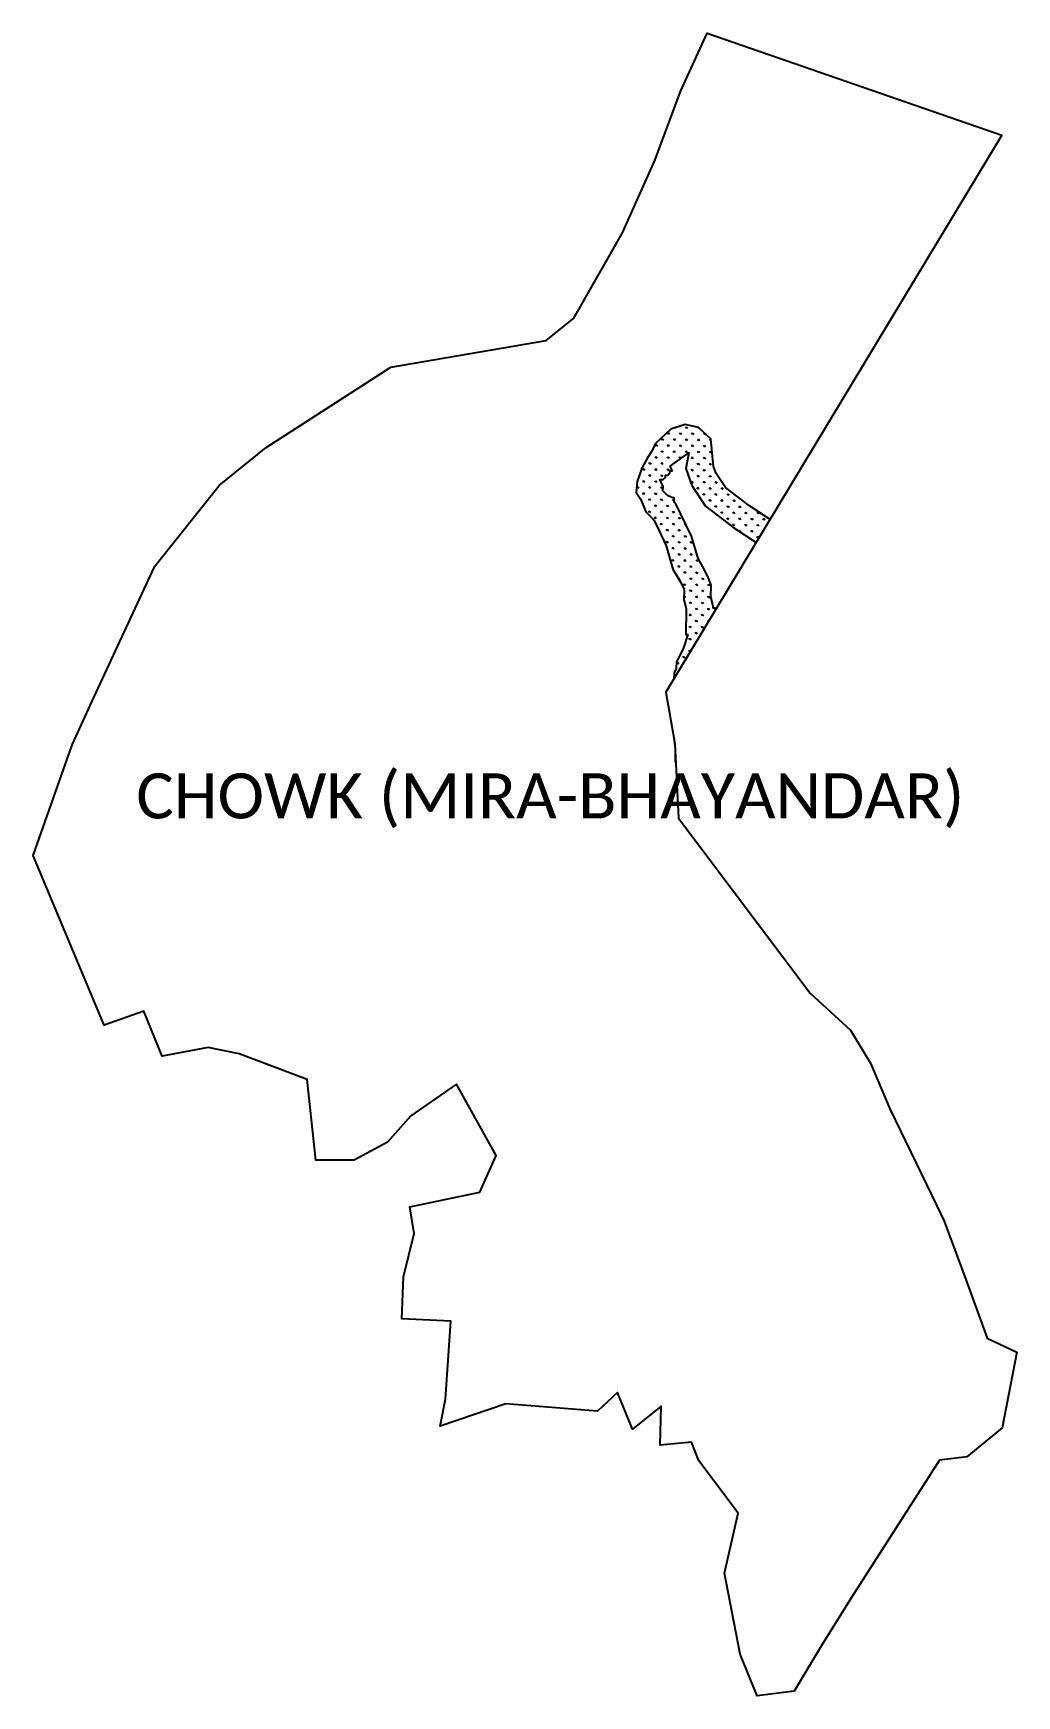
# Model space of a CAD drawing. Header units: metres. Extents: x 267138 to 268884, y 2134208 to 2137159.
import ezdxf

# ---------------------------------------------------------------- set-up
doc = ezdxf.new("R2010")
doc.units = ezdxf.units.M
doc.layers.add('MANGROOVE BUFFER ZONE', color=120, linetype='Continuous')
doc.layers.add('VILLAGE NAME', color=250, linetype='Continuous')

msp = doc.modelspace()

# ---------------------------------------------------------------- hatches: boundary and pattern name
at = {"layer": 'MANGROOVE BUFFER ZONE'}
h = msp.add_hatch(dxfattribs=at)
h.set_pattern_fill('GRASS', color=256, scale=0.59672345, angle=-0.7340003)
h.paths.add_polyline_path([(268277.1, 2135888.9), (268276.7, 2135898.4), (268275, 2135908)])
h.paths.add_polyline_path([(268275.1, 2136013), (268348.4, 2136134.5), (268348.4, 2136134.5), (268348.5, 2136138.5), (268344.5, 2136138.6), (268344.5, 2136142.5), (268340.8, 2136158.5), (268341, 2136178.4), (268337.2, 2136190.4), (268329.4, 2136206.4), (268317.8, 2136226.4), (268306.3, 2136266.4), (268287, 2136306.4), (268279.2, 2136322.4), (268275.3, 2136326.4), (268275.4, 2136334.4), (268271.4, 2136334.5), (268263.5, 2136338.5), (268259.6, 2136342.6), (268255.6, 2136346.6), (268255.7, 2136354.5), (268249.9, 2136366.6), (268255.9, 2136366.5), (268259.9, 2136370.4), (268260, 2136374.4), (268264, 2136374.3), (268268, 2136378.3), (268268, 2136382.2), (268272, 2136382.2), (268268.1, 2136390.2), (268301.7, 2136414.3), (268296.1, 2136386.2), (268306.7, 2136355.8), (268331.2, 2136319.5), (268381.6, 2136281.1), (268421.1, 2136255), (268445.9, 2136296), (268409.3, 2136320.2), (268366.5, 2136352.8), (268349.8, 2136377.5), (268345.6, 2136389.6), (268340.5, 2136439), (268318.8, 2136458.9), (268294.8, 2136464.1), (268269.8, 2136456.1), (268242.1, 2136430.4), (268235.6, 2136417.1), (268228.3, 2136405.1), (268218.3, 2136387.1), (268209.6, 2136363.2), (268207.8, 2136343.9), (268216.4, 2136331.5), (268225.3, 2136309.2), (268232.8, 2136301.5), (268239.5, 2136294.6), (268243.9, 2136285.6), (268261.5, 2136249.2), (268273.4, 2136207.5), (268287.2, 2136183.9), (268293.1, 2136171.7), (268292.8, 2136153.2), (268296.6, 2136137.3), (268296, 2136091.3), (268300, 2136091.3), (268291.3, 2136066.1), (268279.5, 2136043.3), (268279.3, 2136031.3), (268275.3, 2136023.4)])
h.paths.add_polyline_path([(268278.4, 2135861.8), (268277.4, 2135882.5), (268277.2, 2135866.9)])

# ---------------------------------------------------------------- linework, layer by layer
at = {"color": 3}
msp.add_lwpolyline([(267137.7, 2135699.1), (267202.1, 2135882.1), (267207.5, 2135897.2), (267245.5, 2135979.5), (267353.6, 2136213.1), (267467.8, 2136356), (267551.3, 2136423.7), (267772.5, 2136565.9), (268048.2, 2136613.5), (268097.3, 2136653), (268183.8, 2136804.3), (268241.2, 2136932.9), (268286.9, 2137055.5), (268333.8, 2137158.8), (268857.3, 2136978.2), (268260.8, 2135989.3), (268276.7, 2135898.4), (268283.1, 2135765.7), (268517.2, 2135454.8), (268588.8, 2135389), (268624.2, 2135330.9), (268658.4, 2135249.5), (268741.8, 2135077.2), (268754.9, 2135050.3), (268793.1, 2134946.6), (268831.3, 2134842.8), (268883.6, 2134817.7), (268857.6, 2134683.7), (268795.2, 2134631.9), (268746.3, 2134626.2), (268590.5, 2134382.3), (268538, 2134298.7), (268488.3, 2134215.9), (268422.7, 2134207.9), (268392.6, 2134281.5), (268364.8, 2134425.4), (268389.2, 2134531.7), (268319.3, 2134624.7), (268306.4, 2134657.7), (268250.7, 2134652.7), (268252.6, 2134721.9), (268201.8, 2134681.2), (268174.7, 2134746.3), (268139.6, 2134713), (267976.5, 2134725.8), (267860.2, 2134686.5), (267869.6, 2134734.1), (267878.9, 2134873), (267792.1, 2134876.8), (267795.1, 2134951.6), (267813.7, 2135028.1), (267806.2, 2135075.7), (267930.8, 2135101.5), (267959.5, 2135166.8), (267889.1, 2135293.2), (267807.8, 2135237.3), (267766.8, 2135190.4), (267707.5, 2135158.5), (267639.5, 2135158.3), (267624.1, 2135302), (267503, 2135347.2), (267448.2, 2135358.5), (267366.4, 2135343.1), (267333.9, 2135422.8), (267263.9, 2135398.4), (267137.7, 2135699.1), (267137.7, 2135699.1)], dxfattribs=at)
at = {"layer": 'MANGROOVE BUFFER ZONE'}
for points in [[(268445.9, 2136296), (268409.3, 2136320.2), (268366.5, 2136352.8), (268349.8, 2136377.5), (268345.6, 2136389.6), (268340.5, 2136439), (268318.8, 2136458.9), (268294.8, 2136464.1), (268269.8, 2136456.1), (268242.1, 2136430.4), (268235.6, 2136417.1), (268228.3, 2136405.1), (268218.3, 2136387.1), (268209.6, 2136363.2), (268207.8, 2136343.9), (268216.4, 2136331.5), (268225.3, 2136309.2), (268232.8, 2136301.5), (268239.5, 2136294.6), (268243.9, 2136285.6), (268261.5, 2136249.2), (268273.4, 2136207.5), (268287.2, 2136183.9), (268293.1, 2136171.7), (268292.8, 2136153.2), (268296.6, 2136137.3), (268296, 2136091.3), (268300, 2136091.3), (268291.3, 2136066.1), (268279.5, 2136043.3), (268279.3, 2136031.3), (268275.3, 2136023.4), (268275.1, 2136013)], [(268348.4, 2136134.5), (268348.4, 2136134.5), (268348.5, 2136138.5), (268344.5, 2136138.6), (268344.5, 2136142.5), (268340.8, 2136158.5), (268341, 2136178.4), (268337.2, 2136190.4), (268329.4, 2136206.4), (268317.8, 2136226.4), (268306.3, 2136266.4), (268287, 2136306.4), (268279.2, 2136322.4), (268275.3, 2136326.4), (268275.4, 2136334.4), (268271.4, 2136334.5), (268263.5, 2136338.5), (268259.6, 2136342.6), (268255.6, 2136346.6), (268255.7, 2136354.5), (268249.9, 2136366.6), (268255.9, 2136366.5), (268259.9, 2136370.4), (268260, 2136374.4), (268264, 2136374.3), (268268, 2136378.3), (268268, 2136382.2), (268272, 2136382.2), (268268.1, 2136390.2), (268301.7, 2136414.3), (268296.1, 2136386.2), (268306.7, 2136355.8), (268331.2, 2136319.5), (268381.6, 2136281.1), (268421.1, 2136255)], [(268275, 2135908), (268277.1, 2135888.9)], [(268277.4, 2135882.5), (268277.2, 2135866.9), (268278.4, 2135861.8)]]:
    msp.add_lwpolyline(points, dxfattribs=at)

# ---------------------------------------------------------------- texts
at = {"layer": 'VILLAGE NAME', "insert": (267320.7, 2135845.1), "char_height": 80, "attachment_point": 1}
msp.add_mtext_dynamic_manual_height_columns('{\\fCalibri|b0|i0|c0|p34;CHOWK (MIRA-BHAYANDAR)}', width=1449.11, gutter_width=643.2, heights=[0], dxfattribs=at)

doc.saveas('drawing.dxf')
